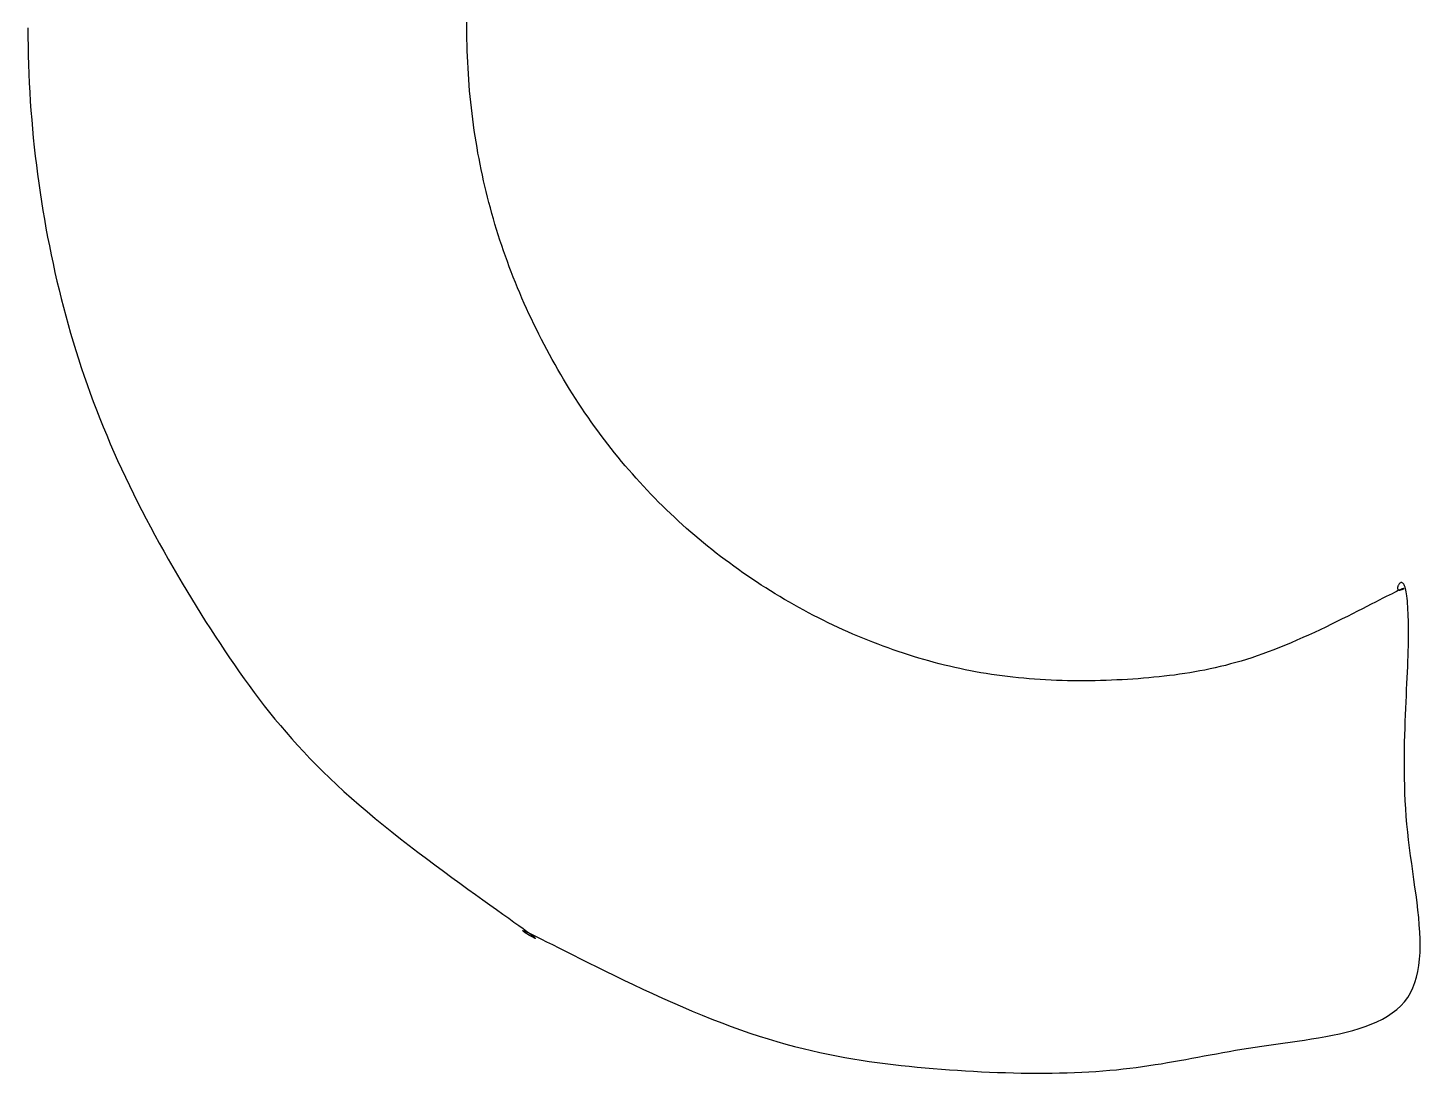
# Model space of a CAD drawing. Extents: x 4 to 588, y 3 to 416.
# Drawn here: x 454.784 to 458.423, y 404.183 to 406.915 of the extents above; entities that cross this region are included whole.
import ezdxf

# ---------------------------------------------------------------- set-up
doc = ezdxf.new("R2010")
doc.units = 0
doc.header["$LTSCALE"] = 0.5
doc.header["$MEASUREMENT"] = 0
doc.layers.add('M2-2-0', color=7, linetype='Continuous')

msp = doc.modelspace()

# ---------------------------------------------------------------- linework, layer by layer
at = {"layer": 'M2-2-0', "color": 7, "linetype": 'Continuous'}
for p, q in [((455.9314, 406.9146), (455.9314, 406.9296)), ((454.7839, 406.9146), (454.784, 406.8906)), ((454.784, 406.8906), (454.7843, 406.8665)), ((455.9314, 406.8996), (455.9314, 406.9146)), ((455.9316, 406.8846), (455.9314, 406.8996)), ((455.9319, 406.8695), (455.9316, 406.8846)), ((454.7843, 406.8665), (454.7848, 406.8425)), ((454.7848, 406.8425), (454.7855, 406.8184)), ((455.9323, 406.8545), (455.9319, 406.8695)), ((455.9329, 406.8395), (455.9323, 406.8545)), ((454.7855, 406.8184), (454.7864, 406.7944)), ((455.9335, 406.8246), (455.9329, 406.8395)), ((455.9343, 406.8096), (455.9335, 406.8246)), ((455.9352, 406.7946), (455.9343, 406.8096)), ((454.7864, 406.7944), (454.7875, 406.7704)), ((454.7875, 406.7704), (454.7888, 406.7464)), ((455.9362, 406.7797), (455.9352, 406.7946)), ((455.9374, 406.7647), (455.9362, 406.7797)), ((454.7888, 406.7464), (454.7903, 406.7225)), ((455.9386, 406.7498), (455.9374, 406.7647)), ((455.94, 406.7349), (455.9386, 406.7498)), ((455.9415, 406.72), (455.94, 406.7349)), ((454.7903, 406.7225), (454.792, 406.6985)), ((454.792, 406.6985), (454.7939, 406.6746)), ((455.9431, 406.7052), (455.9415, 406.72)), ((455.9449, 406.6904), (455.9431, 406.7052)), ((454.7939, 406.6746), (454.7959, 406.6507)), ((455.9467, 406.6756), (455.9449, 406.6904)), ((455.9487, 406.6608), (455.9467, 406.6756)), ((455.9508, 406.6461), (455.9487, 406.6608)), ((454.7959, 406.6507), (454.7982, 406.6269)), ((454.7982, 406.6269), (454.8007, 406.6031)), ((455.953, 406.6314), (455.9508, 406.6461)), ((455.9554, 406.6167), (455.953, 406.6314)), ((454.8007, 406.6031), (454.8033, 406.5793)), ((455.9578, 406.6021), (455.9554, 406.6167)), ((455.9604, 406.5875), (455.9578, 406.6021)), ((454.8033, 406.5793), (454.8061, 406.5556)), ((454.8061, 406.5556), (454.8091, 406.5319)), ((455.9631, 406.573), (455.9604, 406.5875)), ((455.9659, 406.5584), (455.9631, 406.573)), ((455.9688, 406.544), (455.9659, 406.5584)), ((454.8091, 406.5319), (454.8124, 406.5083)), ((455.9719, 406.5296), (455.9688, 406.544)), ((455.9751, 406.5152), (455.9719, 406.5296)), ((455.9784, 406.5009), (455.9751, 406.5152)), ((454.8124, 406.5083), (454.8158, 406.4847)), ((454.8158, 406.4847), (454.8193, 406.4612)), ((455.9818, 406.4866), (455.9784, 406.5009)), ((455.9853, 406.4723), (455.9818, 406.4866)), ((454.8193, 406.4612), (454.8231, 406.4377)), ((455.9889, 406.4581), (455.9853, 406.4723)), ((455.9927, 406.4439), (455.9889, 406.4581)), ((455.9966, 406.4298), (455.9927, 406.4439)), ((454.8231, 406.4377), (454.8271, 406.4143)), ((454.8271, 406.4143), (454.8312, 406.391)), ((456.0006, 406.4157), (455.9966, 406.4298)), ((456.0047, 406.4016), (456.0006, 406.4157)), ((454.8312, 406.391), (454.8356, 406.3677)), ((456.009, 406.3876), (456.0047, 406.4016)), ((456.0134, 406.3736), (456.009, 406.3876)), ((456.0179, 406.3597), (456.0134, 406.3736)), ((454.8356, 406.3677), (454.8401, 406.3446)), ((454.8401, 406.3446), (454.8448, 406.3214)), ((456.0225, 406.3457), (456.0179, 406.3597)), ((456.0272, 406.3318), (456.0225, 406.3457)), ((454.8448, 406.3214), (454.8497, 406.2984)), ((454.8497, 406.2984), (454.8547, 406.2755)), ((456.0321, 406.318), (456.0272, 406.3318)), ((456.0371, 406.3042), (456.0321, 406.318)), ((456.0422, 406.2904), (456.0371, 406.3042)), ((454.8547, 406.2755), (454.86, 406.2526)), ((456.0474, 406.2766), (456.0422, 406.2904)), ((456.0527, 406.2629), (456.0474, 406.2766)), ((456.0582, 406.2491), (456.0527, 406.2629)), ((454.86, 406.2526), (454.8655, 406.2297)), ((454.8655, 406.2297), (454.8711, 406.207)), ((456.0638, 406.2355), (456.0582, 406.2491)), ((456.0695, 406.2218), (456.0638, 406.2355)), ((454.8711, 406.207), (454.877, 406.1843)), ((456.0754, 406.2082), (456.0695, 406.2218)), ((456.0813, 406.1946), (456.0754, 406.2082)), ((456.0874, 406.181), (456.0813, 406.1946)), ((454.877, 406.1843), (454.883, 406.1617)), ((454.883, 406.1617), (454.8893, 406.1391)), ((456.0936, 406.1675), (456.0874, 406.181)), ((456.0999, 406.154), (456.0936, 406.1675)), ((456.1064, 406.1405), (456.0999, 406.154)), ((454.8893, 406.1391), (454.8957, 406.1166)), ((454.8957, 406.1166), (454.9024, 406.0941)), ((456.1129, 406.1271), (456.1064, 406.1405)), ((456.1196, 406.1137), (456.1129, 406.1271)), ((454.9024, 406.0941), (454.9092, 406.0717)), ((456.1263, 406.1004), (456.1196, 406.1137)), ((456.1332, 406.0872), (456.1263, 406.1004)), ((456.1402, 406.074), (456.1332, 406.0872)), ((454.9092, 406.0717), (454.9163, 406.0493)), ((454.9163, 406.0493), (454.9236, 406.027)), ((456.1473, 406.0608), (456.1402, 406.074)), ((456.1545, 406.0477), (456.1473, 406.0608)), ((456.1618, 406.0347), (456.1545, 406.0477)), ((454.9236, 406.027), (454.9311, 406.0047)), ((456.1691, 406.0218), (456.1618, 406.0347)), ((456.1766, 406.0089), (456.1691, 406.0218)), ((456.1842, 405.9961), (456.1766, 406.0089)), ((454.9311, 406.0047), (454.9388, 405.9825)), ((454.9388, 405.9825), (454.9468, 405.9603)), ((456.1919, 405.9834), (456.1842, 405.9961)), ((456.1997, 405.9708), (456.1919, 405.9834)), ((456.2075, 405.9582), (456.1997, 405.9708)), ((454.9468, 405.9603), (454.955, 405.9382)), ((454.955, 405.9382), (454.9633, 405.9161)), ((456.2155, 405.9457), (456.2075, 405.9582)), ((456.2235, 405.9334), (456.2155, 405.9457)), ((456.2317, 405.9211), (456.2235, 405.9334)), ((454.9633, 405.9161), (454.972, 405.894)), ((456.2399, 405.9089), (456.2317, 405.9211)), ((456.2482, 405.8968), (456.2399, 405.9089)), ((456.2566, 405.8849), (456.2482, 405.8968)), ((454.972, 405.894), (454.9808, 405.8719)), ((454.9808, 405.8719), (454.9899, 405.8499)), ((456.265, 405.873), (456.2566, 405.8849)), ((456.2736, 405.8612), (456.265, 405.873)), ((456.2822, 405.8495), (456.2736, 405.8612)), ((454.9899, 405.8499), (454.9992, 405.8279)), ((454.9992, 405.8279), (455.0087, 405.806)), ((456.2909, 405.8379), (456.2822, 405.8495)), ((456.2998, 405.8264), (456.2909, 405.8379)), ((456.3086, 405.815), (456.2998, 405.8264)), ((455.0087, 405.806), (455.0185, 405.784)), ((456.3176, 405.8037), (456.3086, 405.815)), ((456.3267, 405.7925), (456.3176, 405.8037)), ((456.3359, 405.7814), (456.3267, 405.7925)), ((455.0185, 405.784), (455.0285, 405.7621)), ((455.0285, 405.7621), (455.0387, 405.7403)), ((456.3451, 405.7704), (456.3359, 405.7814)), ((456.3544, 405.7595), (456.3451, 405.7704)), ((456.3639, 405.7487), (456.3544, 405.7595)), ((455.0387, 405.7403), (455.0492, 405.7184)), ((455.0492, 405.7184), (455.0598, 405.6967)), ((456.3734, 405.738), (456.3639, 405.7487)), ((456.383, 405.7273), (456.3734, 405.738)), ((456.3927, 405.7168), (456.383, 405.7273)), ((456.4025, 405.7063), (456.3927, 405.7168)), ((455.0598, 405.6967), (455.0706, 405.675)), ((456.4124, 405.6959), (456.4025, 405.7063)), ((456.4223, 405.6857), (456.4124, 405.6959)), ((456.4324, 405.6755), (456.4223, 405.6857)), ((455.0706, 405.675), (455.0816, 405.6534)), ((455.0816, 405.6534), (455.0928, 405.6318)), ((456.4426, 405.6654), (456.4324, 405.6755)), ((456.4528, 405.6554), (456.4426, 405.6654)), ((456.4632, 405.6454), (456.4528, 405.6554)), ((456.4736, 405.6356), (456.4632, 405.6454)), ((455.0928, 405.6318), (455.1041, 405.6104)), ((455.1041, 405.6104), (455.1155, 405.589)), ((456.4842, 405.6258), (456.4736, 405.6356)), ((456.4948, 405.6162), (456.4842, 405.6258)), ((456.5056, 405.6066), (456.4948, 405.6162)), ((456.5164, 405.5971), (456.5056, 405.6066)), ((455.1155, 405.589), (455.1271, 405.5678)), ((456.5273, 405.5877), (456.5164, 405.5971)), ((456.5383, 405.5784), (456.5273, 405.5877)), ((456.5494, 405.5692), (456.5383, 405.5784)), ((456.5605, 405.5601), (456.5494, 405.5692)), ((455.1271, 405.5678), (455.1389, 405.5467)), ((455.1389, 405.5467), (455.1507, 405.5257)), ((456.5718, 405.5511), (456.5605, 405.5601)), ((456.5831, 405.5422), (456.5718, 405.5511)), ((456.5945, 405.5334), (456.5831, 405.5422)), ((456.606, 405.5247), (456.5945, 405.5334)), ((455.1507, 405.5257), (455.1627, 405.5048)), ((455.1627, 405.5048), (455.1747, 405.4841)), ((456.6176, 405.5161), (456.606, 405.5247)), ((456.6292, 405.5075), (456.6176, 405.5161)), ((456.6409, 405.4991), (456.6292, 405.5075)), ((456.6527, 405.4908), (456.6409, 405.4991)), ((455.1747, 405.4841), (455.1869, 405.4636)), ((455.1869, 405.4636), (455.1991, 405.4432)), ((456.6646, 405.4826), (456.6527, 405.4908)), ((456.6765, 405.4745), (456.6646, 405.4826)), ((456.6885, 405.4665), (456.6765, 405.4745)), ((456.7005, 405.4586), (456.6885, 405.4665)), ((458.367, 405.46), (458.3661, 405.4586)), ((458.3679, 405.4613), (458.367, 405.46)), ((458.3689, 405.4624), (458.3679, 405.4613)), ((458.37, 405.4634), (458.3689, 405.4624)), ((458.3711, 405.4642), (458.37, 405.4634)), ((458.3723, 405.4647), (458.3711, 405.4642)), ((458.3736, 405.465), (458.3723, 405.4647)), ((458.3748, 405.4649), (458.3736, 405.465)), ((458.3761, 405.4645), (458.3748, 405.4649)), ((458.3774, 405.4638), (458.3761, 405.4645)), ((458.3786, 405.4626), (458.3774, 405.4638)), ((458.3799, 405.461), (458.3786, 405.4626)), ((458.3811, 405.459), (458.3799, 405.461)), ((455.1991, 405.4432), (455.2114, 405.4229)), ((456.7127, 405.4509), (456.7005, 405.4586)), ((456.7249, 405.4432), (456.7127, 405.4509)), ((456.7371, 405.4356), (456.7249, 405.4432)), ((456.7494, 405.4282), (456.7371, 405.4356)), ((456.7618, 405.4209), (456.7494, 405.4282)), ((458.3256, 405.4238), (458.3161, 405.419)), ((458.3343, 405.4283), (458.3256, 405.4238)), ((458.3423, 405.4323), (458.3343, 405.4283)), ((458.3494, 405.4359), (458.3423, 405.4323)), ((458.3557, 405.439), (458.3494, 405.4359)), ((458.3611, 405.4416), (458.3557, 405.439)), ((458.3658, 405.4438), (458.3611, 405.4416)), ((458.364, 405.4526), (458.3639, 405.4512)), ((458.3639, 405.4512), (458.3639, 405.4498)), ((458.3639, 405.4498), (458.3641, 405.4486)), ((458.3644, 405.4541), (458.364, 405.4526)), ((458.3641, 405.4486), (458.3645, 405.4476)), ((458.3648, 405.4556), (458.3644, 405.4541)), ((458.3645, 405.4476), (458.3651, 405.4467)), ((458.3654, 405.4571), (458.3648, 405.4556)), ((458.3651, 405.4467), (458.3659, 405.4461)), ((458.3661, 405.4586), (458.3654, 405.4571)), ((458.3698, 405.4456), (458.3658, 405.4438)), ((458.3659, 405.4461), (458.367, 405.4457)), ((458.367, 405.4457), (458.3682, 405.4455)), ((458.3682, 405.4455), (458.3696, 405.4455)), ((458.3696, 405.4455), (458.371, 405.4457)), ((458.373, 405.4471), (458.3698, 405.4456)), ((458.371, 405.4457), (458.3725, 405.4461)), ((458.3725, 405.4461), (458.374, 405.4465)), ((458.3756, 405.4482), (458.373, 405.4471)), ((458.374, 405.4465), (458.3755, 405.447)), ((458.3755, 405.447), (458.3769, 405.4475)), ((458.3777, 405.449), (458.3756, 405.4482)), ((458.3769, 405.4475), (458.3781, 405.4481)), ((458.3792, 405.4495), (458.3777, 405.449)), ((458.3781, 405.4481), (458.3792, 405.4486)), ((458.3801, 405.4498), (458.3792, 405.4495)), ((458.3792, 405.4486), (458.38, 405.4491)), ((458.38, 405.4491), (458.3806, 405.4494)), ((458.3807, 405.4498), (458.3801, 405.4498)), ((458.3806, 405.4494), (458.3808, 405.4497)), ((458.3808, 405.4497), (458.3807, 405.4498)), ((458.3823, 405.4564), (458.3811, 405.459)), ((458.3834, 405.4533), (458.3823, 405.4564)), ((458.3844, 405.4497), (458.3834, 405.4533)), ((458.3854, 405.4455), (458.3844, 405.4497)), ((458.3863, 405.4408), (458.3854, 405.4455)), ((458.3872, 405.4356), (458.3863, 405.4408)), ((458.388, 405.4299), (458.3872, 405.4356)), ((458.3887, 405.4237), (458.388, 405.4299)), ((458.3894, 405.417), (458.3887, 405.4237)), ((455.2114, 405.4229), (455.2238, 405.4029)), ((455.2238, 405.4029), (455.2362, 405.383)), ((456.7743, 405.4136), (456.7618, 405.4209)), ((456.7868, 405.4065), (456.7743, 405.4136)), ((456.7993, 405.3995), (456.7868, 405.4065)), ((456.8119, 405.3926), (456.7993, 405.3995)), ((456.8245, 405.3859), (456.8119, 405.3926)), ((458.2594, 405.3899), (458.2464, 405.3834)), ((458.2718, 405.3962), (458.2594, 405.3899)), ((458.2838, 405.4024), (458.2718, 405.3962)), ((458.2952, 405.4082), (458.2838, 405.4024)), ((458.306, 405.4137), (458.2952, 405.4082)), ((458.3161, 405.419), (458.306, 405.4137)), ((458.39, 405.4098), (458.3894, 405.417)), ((458.3906, 405.4021), (458.39, 405.4098)), ((458.391, 405.3939), (458.3906, 405.4021)), ((458.3914, 405.3852), (458.391, 405.3939)), ((455.2362, 405.383), (455.2486, 405.3634)), ((455.2486, 405.3634), (455.2611, 405.3439)), ((456.8372, 405.3792), (456.8245, 405.3859)), ((456.85, 405.3727), (456.8372, 405.3792)), ((456.8628, 405.3663), (456.85, 405.3727)), ((456.8756, 405.36), (456.8628, 405.3663)), ((456.8885, 405.3538), (456.8756, 405.36)), ((456.9014, 405.3478), (456.8885, 405.3538)), ((458.1908, 405.3559), (458.1762, 405.3488)), ((458.2052, 405.3629), (458.1908, 405.3559)), ((458.2193, 405.3698), (458.2052, 405.3629)), ((458.233, 405.3767), (458.2193, 405.3698)), ((458.2464, 405.3834), (458.233, 405.3767)), ((458.3917, 405.376), (458.3914, 405.3852)), ((458.392, 405.3664), (458.3917, 405.376)), ((458.3922, 405.3563), (458.392, 405.3664)), ((458.3923, 405.3458), (458.3922, 405.3563)), ((455.2611, 405.3439), (455.2736, 405.3247)), ((455.2736, 405.3247), (455.2861, 405.3056)), ((456.9144, 405.3418), (456.9014, 405.3478)), ((456.9274, 405.336), (456.9144, 405.3418)), ((456.9404, 405.3303), (456.9274, 405.336)), ((456.9534, 405.3248), (456.9404, 405.3303)), ((456.9665, 405.3193), (456.9534, 405.3248)), ((456.9797, 405.314), (456.9665, 405.3193)), ((456.9928, 405.3088), (456.9797, 405.314)), ((458.1009, 405.3143), (458.0857, 405.3077)), ((458.1161, 405.321), (458.1009, 405.3143)), ((458.1313, 405.3279), (458.1161, 405.321)), ((458.1464, 405.3348), (458.1313, 405.3279)), ((458.1614, 405.3418), (458.1464, 405.3348)), ((458.1762, 405.3488), (458.1614, 405.3418)), ((458.3922, 405.3114), (458.3923, 405.3233)), ((458.3923, 405.3348), (458.3923, 405.3458)), ((458.3923, 405.3233), (458.3923, 405.3348)), ((455.2861, 405.3056), (455.2986, 405.2869)), ((455.2986, 405.2869), (455.3111, 405.2683)), ((457.006, 405.3037), (456.9928, 405.3088)), ((457.0192, 405.2988), (457.006, 405.3037)), ((457.0324, 405.294), (457.0192, 405.2988)), ((457.0456, 405.2893), (457.0324, 405.294)), ((457.0589, 405.2847), (457.0456, 405.2893)), ((457.0722, 405.2803), (457.0589, 405.2847)), ((457.0855, 405.276), (457.0722, 405.2803)), ((458.0115, 405.2785), (457.9972, 405.2735)), ((458.026, 405.2838), (458.0115, 405.2785)), ((458.0407, 405.2894), (458.026, 405.2838)), ((458.0556, 405.2952), (458.0407, 405.2894)), ((458.0706, 405.3014), (458.0556, 405.2952)), ((458.0857, 405.3077), (458.0706, 405.3014)), ((458.3913, 405.2731), (458.3917, 405.2863)), ((458.3917, 405.2863), (458.392, 405.2991)), ((458.392, 405.2991), (458.3922, 405.3114)), ((455.3111, 405.2683), (455.3237, 405.2499)), ((455.3237, 405.2499), (455.3364, 405.2317)), ((457.0988, 405.2718), (457.0855, 405.276)), ((457.1122, 405.2678), (457.0988, 405.2718)), ((457.1255, 405.2638), (457.1122, 405.2678)), ((457.1389, 405.2601), (457.1255, 405.2638)), ((457.1524, 405.2564), (457.1389, 405.2601)), ((457.1658, 405.2529), (457.1524, 405.2564)), ((457.1793, 405.2495), (457.1658, 405.2529)), ((457.1929, 405.2462), (457.1793, 405.2495)), ((457.2065, 405.2431), (457.1929, 405.2462)), ((457.2201, 405.2401), (457.2065, 405.2431)), ((457.8871, 405.2421), (457.8737, 405.2392)), ((457.9005, 405.2453), (457.8871, 405.2421)), ((457.914, 405.2486), (457.9005, 405.2453)), ((457.9276, 405.2522), (457.914, 405.2486)), ((457.9413, 405.2559), (457.9276, 405.2522)), ((457.9551, 405.2599), (457.9413, 405.2559)), ((457.969, 405.2642), (457.9551, 405.2599)), ((457.983, 405.2687), (457.969, 405.2642)), ((457.9972, 405.2735), (457.983, 405.2687)), ((458.3898, 405.231), (458.3904, 405.2454)), ((458.3904, 405.2454), (458.3909, 405.2595)), ((458.3909, 405.2595), (458.3913, 405.2731)), ((455.3364, 405.2317), (455.3491, 405.2137)), ((455.3491, 405.2137), (455.362, 405.1958)), ((457.2337, 405.2373), (457.2201, 405.2401)), ((457.2474, 405.2345), (457.2337, 405.2373)), ((457.2611, 405.2319), (457.2474, 405.2345)), ((457.2749, 405.2295), (457.2611, 405.2319)), ((457.2887, 405.2272), (457.2749, 405.2295)), ((457.3026, 405.225), (457.2887, 405.2272)), ((457.3165, 405.2229), (457.3026, 405.225)), ((457.3305, 405.221), (457.3165, 405.2229)), ((457.3445, 405.2192), (457.3305, 405.221)), ((457.3585, 405.2176), (457.3445, 405.2192)), ((457.3727, 405.2161), (457.3585, 405.2176)), ((457.3868, 405.2147), (457.3727, 405.2161)), ((457.4011, 405.2135), (457.3868, 405.2147)), ((457.4153, 405.2124), (457.4011, 405.2135)), ((457.4296, 405.2114), (457.4153, 405.2124)), ((457.444, 405.2106), (457.4296, 405.2114)), ((457.4583, 405.2099), (457.444, 405.2106)), ((457.4727, 405.2093), (457.4583, 405.2099)), ((457.4871, 405.2088), (457.4727, 405.2093)), ((457.5015, 405.2085), (457.4871, 405.2088)), ((457.5159, 405.2083), (457.5015, 405.2085)), ((457.5303, 405.2082), (457.5159, 405.2083)), ((457.5446, 405.2082), (457.5303, 405.2082)), ((457.559, 405.2083), (457.5446, 405.2082)), ((457.5733, 405.2085), (457.559, 405.2083)), ((457.5876, 405.2088), (457.5733, 405.2085)), ((457.6018, 405.2092), (457.5876, 405.2088)), ((457.616, 405.2098), (457.6018, 405.2092)), ((457.6302, 405.2104), (457.616, 405.2098)), ((457.6443, 405.2111), (457.6302, 405.2104)), ((457.6583, 405.2119), (457.6443, 405.2111)), ((457.6722, 405.2128), (457.6583, 405.2119)), ((457.6861, 405.2138), (457.6722, 405.2128)), ((457.6999, 405.2149), (457.6861, 405.2138)), ((457.7136, 405.2161), (457.6999, 405.2149)), ((457.7272, 405.2174), (457.7136, 405.2161)), ((457.7407, 405.2187), (457.7272, 405.2174)), ((457.7541, 405.2202), (457.7407, 405.2187)), ((457.7675, 405.2217), (457.7541, 405.2202)), ((457.7808, 405.2234), (457.7675, 405.2217)), ((457.7941, 405.2252), (457.7808, 405.2234)), ((457.8074, 405.2272), (457.7941, 405.2252)), ((457.8206, 405.2292), (457.8074, 405.2272)), ((457.8339, 405.2315), (457.8206, 405.2292)), ((457.8471, 405.2339), (457.8339, 405.2315)), ((457.8604, 405.2364), (457.8471, 405.2339)), ((457.8737, 405.2392), (457.8604, 405.2364)), ((458.3884, 405.2008), (458.3891, 405.2161)), ((458.3891, 405.2161), (458.3898, 405.231)), ((455.362, 405.1958), (455.3751, 405.1781)), ((455.3751, 405.1781), (455.3884, 405.1605)), ((458.3861, 405.1529), (458.3868, 405.1692)), ((458.3868, 405.1692), (458.3876, 405.1852)), ((458.3876, 405.1852), (458.3884, 405.2008)), ((455.3884, 405.1605), (455.4019, 405.1431)), ((455.4019, 405.1431), (455.4156, 405.1257)), ((458.3846, 405.1192), (458.3853, 405.1362)), ((458.3853, 405.1362), (458.3861, 405.1529)), ((455.4156, 405.1257), (455.4296, 405.1084)), ((455.4296, 405.1084), (455.444, 405.0911)), ((458.3833, 405.0842), (458.3839, 405.1018)), ((458.3839, 405.1018), (458.3846, 405.1192)), ((455.444, 405.0911), (455.4586, 405.074)), ((455.4586, 405.074), (455.4736, 405.0568)), ((458.3823, 405.0481), (458.3827, 405.0663)), ((458.3827, 405.0663), (458.3833, 405.0842)), ((455.4736, 405.0568), (455.489, 405.0397)), ((455.489, 405.0397), (455.5048, 405.0226)), ((458.3817, 405.0109), (458.3819, 405.0296)), ((458.3819, 405.0296), (458.3823, 405.0481)), ((455.5048, 405.0226), (455.5211, 405.0055)), ((455.5211, 405.0055), (455.5378, 404.9883)), ((455.5378, 404.9883), (455.555, 404.9712)), ((458.3817, 404.992), (458.3817, 405.0109)), ((458.3818, 404.9728), (458.3817, 404.992)), ((455.555, 404.9712), (455.5728, 404.9539)), ((455.5728, 404.9539), (455.5911, 404.9366)), ((458.3821, 404.9535), (458.3818, 404.9728)), ((458.3825, 404.9339), (458.3821, 404.9535)), ((455.5911, 404.9366), (455.6099, 404.9193)), ((455.6099, 404.9193), (455.6294, 404.9018)), ((458.3832, 404.9142), (458.3825, 404.9339)), ((458.3841, 404.8942), (458.3832, 404.9142)), ((455.6294, 404.9018), (455.6495, 404.8842)), ((455.6495, 404.8842), (455.6703, 404.8665)), ((458.3853, 404.8742), (458.3841, 404.8942)), ((455.6703, 404.8665), (455.6916, 404.8488)), ((455.6916, 404.8488), (455.7133, 404.831)), ((458.3867, 404.8539), (458.3853, 404.8742)), ((458.3884, 404.8336), (458.3867, 404.8539)), ((455.7133, 404.831), (455.7355, 404.8132)), ((455.7355, 404.8132), (455.7579, 404.7956)), ((458.3904, 404.8131), (458.3884, 404.8336)), ((458.3926, 404.7925), (458.3904, 404.8131)), ((455.7579, 404.7956), (455.7804, 404.778)), ((455.7804, 404.778), (455.803, 404.7607)), ((458.3952, 404.7719), (458.3926, 404.7925)), ((458.3979, 404.7512), (458.3952, 404.7719)), ((455.803, 404.7607), (455.8255, 404.7437)), ((455.8255, 404.7437), (455.8479, 404.7269)), ((458.4007, 404.7305), (458.3979, 404.7512)), ((455.8479, 404.7269), (455.87, 404.7105)), ((455.87, 404.7105), (455.8917, 404.6945)), ((458.4036, 404.7099), (458.4007, 404.7305)), ((458.4065, 404.6894), (458.4036, 404.7099)), ((455.8917, 404.6945), (455.913, 404.679)), ((455.913, 404.679), (455.9337, 404.6639)), ((455.9337, 404.6639), (455.9538, 404.6495)), ((458.4094, 404.669), (458.4065, 404.6894)), ((458.4121, 404.6488), (458.4094, 404.669)), ((455.9538, 404.6495), (455.9731, 404.6357)), ((455.9731, 404.6357), (455.9915, 404.6226)), ((455.9915, 404.6226), (456.009, 404.6102)), ((458.4147, 404.6288), (458.4121, 404.6488)), ((458.417, 404.609), (458.4147, 404.6288)), ((456.009, 404.6102), (456.0254, 404.5986)), ((456.0254, 404.5986), (456.0406, 404.5878)), ((456.0406, 404.5878), (456.0545, 404.5779)), ((458.419, 404.5895), (458.417, 404.609)), ((458.4207, 404.5704), (458.419, 404.5895)), ((456.0545, 404.5779), (456.067, 404.569)), ((456.067, 404.569), (456.0781, 404.5611)), ((456.077, 404.5556), (456.0778, 404.5557)), ((456.0772, 404.5549), (456.077, 404.5556)), ((456.0783, 404.5537), (456.0772, 404.5549)), ((456.0778, 404.5557), (456.08, 404.5551)), ((456.0781, 404.5611), (456.0875, 404.5542)), ((456.0803, 404.5522), (456.0783, 404.5537)), ((456.08, 404.5551), (456.0835, 404.5538)), ((456.0829, 404.5503), (456.0803, 404.5522)), ((456.086, 404.5482), (456.0829, 404.5503)), ((456.0835, 404.5538), (456.0885, 404.5516)), ((456.0875, 404.5542), (456.0953, 404.5485)), ((456.0885, 404.5516), (456.0953, 404.5485)), ((458.4219, 404.5516), (458.4207, 404.5704)), ((458.4227, 404.5332), (458.4219, 404.5516)), ((456.0894, 404.5461), (456.086, 404.5482)), ((456.093, 404.5438), (456.0894, 404.5461)), ((456.0966, 404.5417), (456.093, 404.5438)), ((456.0953, 404.5485), (456.1039, 404.5444)), ((456.0953, 404.5485), (456.1013, 404.5439)), ((456.1002, 404.5397), (456.0966, 404.5417)), ((456.1034, 404.5379), (456.1002, 404.5397)), ((456.1013, 404.5439), (456.1057, 404.5403)), ((456.1062, 404.5365), (456.1034, 404.5379)), ((456.1039, 404.5444), (456.1142, 404.5392)), ((456.1057, 404.5403), (456.1087, 404.5378)), ((456.1085, 404.5355), (456.1062, 404.5365)), ((456.11, 404.5351), (456.1085, 404.5355)), ((456.1087, 404.5378), (456.1102, 404.5361)), ((456.1106, 404.5353), (456.11, 404.5351)), ((456.1102, 404.5361), (456.1106, 404.5353)), ((456.1142, 404.5392), (456.1263, 404.5332)), ((456.1263, 404.5332), (456.1398, 404.5264)), ((456.1398, 404.5264), (456.1549, 404.5188)), ((456.1549, 404.5188), (456.1714, 404.5104)), ((458.4225, 404.4979), (458.4229, 404.5153)), ((458.4229, 404.5153), (458.4227, 404.5332)), ((456.1714, 404.5104), (456.1891, 404.5015)), ((456.1891, 404.5015), (456.208, 404.4919)), ((456.208, 404.4919), (456.2281, 404.4819)), ((456.2281, 404.4819), (456.2491, 404.4714)), ((458.4197, 404.4646), (458.4214, 404.481)), ((458.4214, 404.481), (458.4225, 404.4979)), ((456.2491, 404.4714), (456.2711, 404.4605)), ((456.2711, 404.4605), (456.2939, 404.4493)), ((456.2939, 404.4493), (456.3174, 404.4378)), ((458.4137, 404.4338), (458.4171, 404.4489)), ((458.4171, 404.4489), (458.4197, 404.4646)), ((456.3174, 404.4378), (456.3416, 404.4262)), ((456.3416, 404.4262), (456.3662, 404.4145)), ((456.3662, 404.4145), (456.3914, 404.4026)), ((458.3978, 404.3928), (458.4041, 404.4058)), ((458.4041, 404.4058), (458.4094, 404.4194)), ((458.4094, 404.4194), (458.4137, 404.4338)), ((456.3914, 404.4026), (456.4169, 404.3909)), ((456.4169, 404.3909), (456.4426, 404.3791)), ((456.4426, 404.3791), (456.4686, 404.3676)), ((458.3722, 404.359), (458.3818, 404.3695)), ((458.3818, 404.3695), (458.3904, 404.3807)), ((458.3904, 404.3807), (458.3978, 404.3928)), ((456.4686, 404.3676), (456.4945, 404.3562)), ((456.4945, 404.3562), (456.5205, 404.3451)), ((456.5205, 404.3451), (456.5464, 404.3344)), ((456.5464, 404.3344), (456.572, 404.324)), ((458.3241, 404.3244), (458.3374, 404.3321)), ((458.3374, 404.3321), (458.3499, 404.3403)), ((458.3499, 404.3403), (458.3616, 404.3493)), ((458.3616, 404.3493), (458.3722, 404.359)), ((456.572, 404.324), (456.5973, 404.3142)), ((456.5973, 404.3142), (456.6223, 404.3048)), ((456.6223, 404.3048), (456.6469, 404.296)), ((456.6469, 404.296), (456.6711, 404.2877)), ((458.2467, 404.2947), (458.2634, 404.2996)), ((458.2634, 404.2996), (458.2795, 404.3051)), ((458.2795, 404.3051), (458.295, 404.311)), ((458.295, 404.311), (458.3099, 404.3174)), ((458.3099, 404.3174), (458.3241, 404.3244)), ((456.6711, 404.2877), (456.695, 404.2798)), ((456.695, 404.2798), (456.7186, 404.2725)), ((456.7186, 404.2725), (456.7418, 404.2655)), ((456.7418, 404.2655), (456.7648, 404.259)), ((456.7648, 404.259), (456.7875, 404.2529)), ((458.0273, 404.2564), (458.0456, 404.2589)), ((458.0456, 404.2589), (458.0641, 404.2615)), ((458.0641, 404.2615), (458.0828, 404.264)), ((458.0828, 404.264), (458.1015, 404.2666)), ((458.1015, 404.2666), (458.1203, 404.2694)), ((458.1203, 404.2694), (458.1389, 404.2722)), ((458.1389, 404.2722), (458.1575, 404.2753)), ((458.1575, 404.2753), (458.176, 404.2786)), ((458.176, 404.2786), (458.1942, 404.2821)), ((458.1942, 404.2821), (458.2121, 404.2859)), ((458.2121, 404.2859), (458.2296, 404.2901)), ((458.2296, 404.2901), (458.2467, 404.2947)), ((456.7875, 404.2529), (456.8099, 404.2472)), ((456.8099, 404.2472), (456.8321, 404.2419)), ((456.8321, 404.2419), (456.8542, 404.237)), ((456.8542, 404.237), (456.876, 404.2324)), ((456.876, 404.2324), (456.8976, 404.2281)), ((456.8976, 404.2281), (456.9191, 404.2241)), ((456.9191, 404.2241), (456.9404, 404.2204)), ((457.8261, 404.2218), (457.842, 404.2248)), ((457.842, 404.2248), (457.8581, 404.2278)), ((457.8581, 404.2278), (457.8742, 404.2308)), ((457.8742, 404.2308), (457.8904, 404.2338)), ((457.8904, 404.2338), (457.9068, 404.2368)), ((457.9068, 404.2368), (457.9233, 404.2397)), ((457.9233, 404.2397), (457.94, 404.2427)), ((457.94, 404.2427), (457.9569, 404.2455)), ((457.9569, 404.2455), (457.9741, 404.2484)), ((457.9741, 404.2484), (457.9915, 404.2511)), ((457.9915, 404.2511), (458.0093, 404.2538)), ((458.0093, 404.2538), (458.0273, 404.2564)), ((456.9404, 404.2204), (456.9617, 404.2169)), ((456.9617, 404.2169), (456.9828, 404.2138)), ((456.9828, 404.2138), (457.0038, 404.2108)), ((457.0038, 404.2108), (457.0248, 404.2081)), ((457.0248, 404.2081), (457.0458, 404.2055)), ((457.0458, 404.2055), (457.0667, 404.2032)), ((457.0667, 404.2032), (457.0876, 404.201)), ((457.0876, 404.201), (457.1085, 404.1989)), ((457.1085, 404.1989), (457.1294, 404.197)), ((457.1294, 404.197), (457.1504, 404.1952)), ((457.1504, 404.1952), (457.1715, 404.1935)), ((457.1715, 404.1935), (457.1925, 404.1919)), ((457.1925, 404.1919), (457.2135, 404.1905)), ((457.2135, 404.1905), (457.2346, 404.1891)), ((457.2346, 404.1891), (457.2556, 404.1879)), ((457.2556, 404.1879), (457.2765, 404.1868)), ((457.2765, 404.1868), (457.2974, 404.1858)), ((457.5383, 404.1854), (457.557, 404.1864)), ((457.557, 404.1864), (457.5756, 404.1875)), ((457.5756, 404.1875), (457.5938, 404.1888)), ((457.5938, 404.1888), (457.6117, 404.1903)), ((457.6117, 404.1903), (457.6293, 404.192)), ((457.6293, 404.192), (457.6467, 404.1938)), ((457.6467, 404.1938), (457.6638, 404.1958)), ((457.6638, 404.1958), (457.6806, 404.1979)), ((457.6806, 404.1979), (457.6973, 404.2002)), ((457.6973, 404.2002), (457.7137, 404.2026)), ((457.7137, 404.2026), (457.73, 404.2051)), ((457.73, 404.2051), (457.7462, 404.2077)), ((457.7462, 404.2077), (457.7623, 404.2104)), ((457.7623, 404.2104), (457.7783, 404.2132)), ((457.7783, 404.2132), (457.7942, 404.216)), ((457.7942, 404.216), (457.8101, 404.2189)), ((457.8101, 404.2189), (457.8261, 404.2218)), ((457.2974, 404.1858), (457.3182, 404.185)), ((457.3182, 404.185), (457.339, 404.1843)), ((457.339, 404.1843), (457.3596, 404.1838)), ((457.3596, 404.1838), (457.3801, 404.1833)), ((457.3801, 404.1833), (457.4005, 404.1831)), ((457.4005, 404.1831), (457.4208, 404.1829)), ((457.4208, 404.1829), (457.4408, 404.1829)), ((457.4408, 404.1829), (457.4607, 404.1831)), ((457.4607, 404.1831), (457.4804, 404.1834)), ((457.4804, 404.1834), (457.4999, 404.1839)), ((457.4999, 404.1839), (457.5192, 404.1846)), ((457.5192, 404.1846), (457.5383, 404.1854))]:
    msp.add_line(p, q, dxfattribs=at)

doc.saveas('drawing.dxf')
